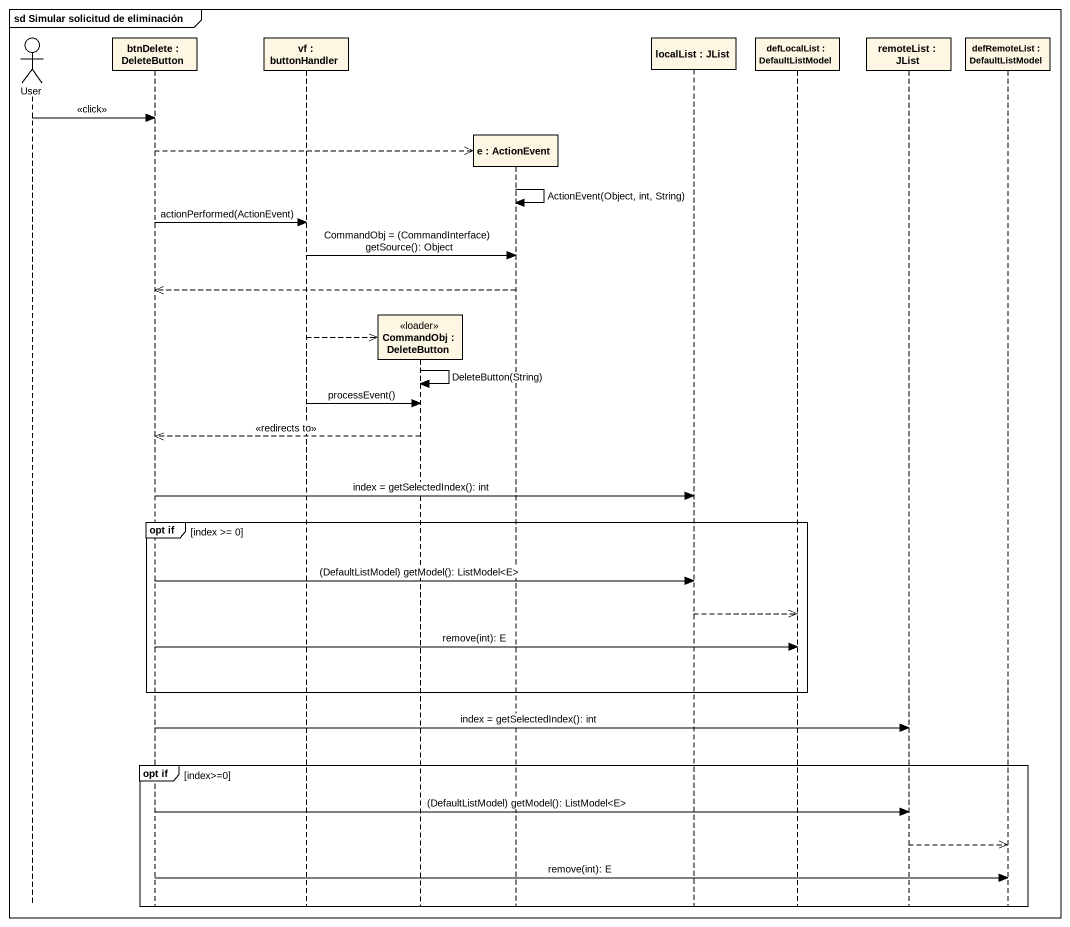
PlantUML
@startuml
mainframe sd Simular solicitud de eliminación
hide footbox
actor User
participant "btnDelete : DeleteButton" as btnDelete
participant "vf : buttonHandler" as vf
participant "CommandObj : DeleteButton" as CommandObj <<loader>>
participant "e : ActionEvent" as e
participant "localList : JList" as localList
participant "defLocalList : DefaultListModel" as defLocalList
participant "remoteList : JList" as remoteList
participant "defRemoteList : DefaultListModel" as defRemoteList

User -> btnDelete : <<click>>
btnDelete -->> e **
e -> e : ActionEvent(Object, int, String)
btnDelete -> vf : actionPerformed(ActionEvent)
vf -> e : CommandObj = (CommandInterface) getSource(): Object
e -->> btnDelete
vf -->> CommandObj **
CommandObj -> CommandObj : DeleteButton(String)
vf -> CommandObj : processEvent()
CommandObj -->> btnDelete : <<redirects to>>
btnDelete -> localList : index = getSelectedIndex(): int
group opt if [index >= 0]
  btnDelete -> localList : (DefaultListModel) getModel(): ListModel<E>
  localList -->> defLocalList
  btnDelete -> defLocalList : remove(int): E
end
btnDelete -> remoteList : index = getSelectedIndex(): int
group opt if [index>=0]
  btnDelete -> remoteList : (DefaultListModel) getModel(): ListModel<E>
  remoteList -->> defRemoteList
  btnDelete -> defRemoteList : remove(int): E
end
@enduml
